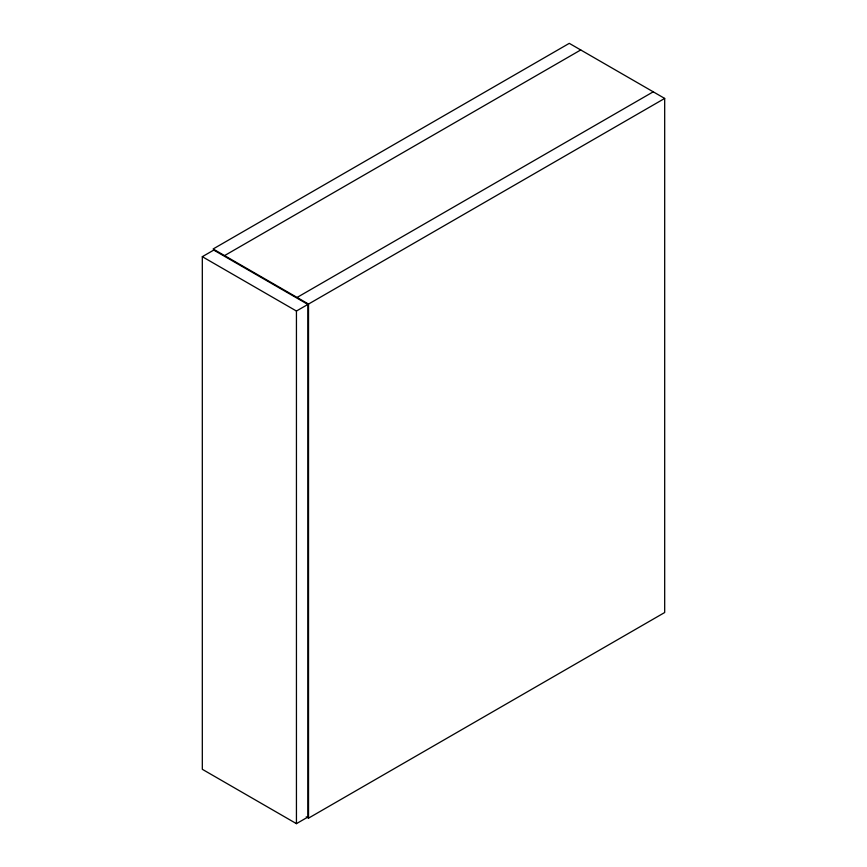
<?xml version="1.0" encoding="UTF-8"?>
<svg xmlns="http://www.w3.org/2000/svg" width="867" height="867" viewBox="0 0 867 867"><rect width="100%" height="100%" fill="white"/><g stroke="black" fill="none" stroke-linecap="round" stroke-linejoin="round"><path stroke-width="1.3" d="M202.314 256.686L213.759 250.086L307.893 304.425L307.893 817.039L296.438 823.65L202.314 769.3L202.314 256.686L296.438 311.036L307.893 304.425M224.575 255.592L580.738 49.961M297.078 297.446L653.241 91.815M664.686 98.426L569.283 43.35L213.119 248.981L308.522 304.057L664.686 98.426L664.686 612.514L308.522 818.145L306.235 816.822M308.522 304.057L308.522 818.145M296.438 311.036L296.438 823.65"/></g></svg>
